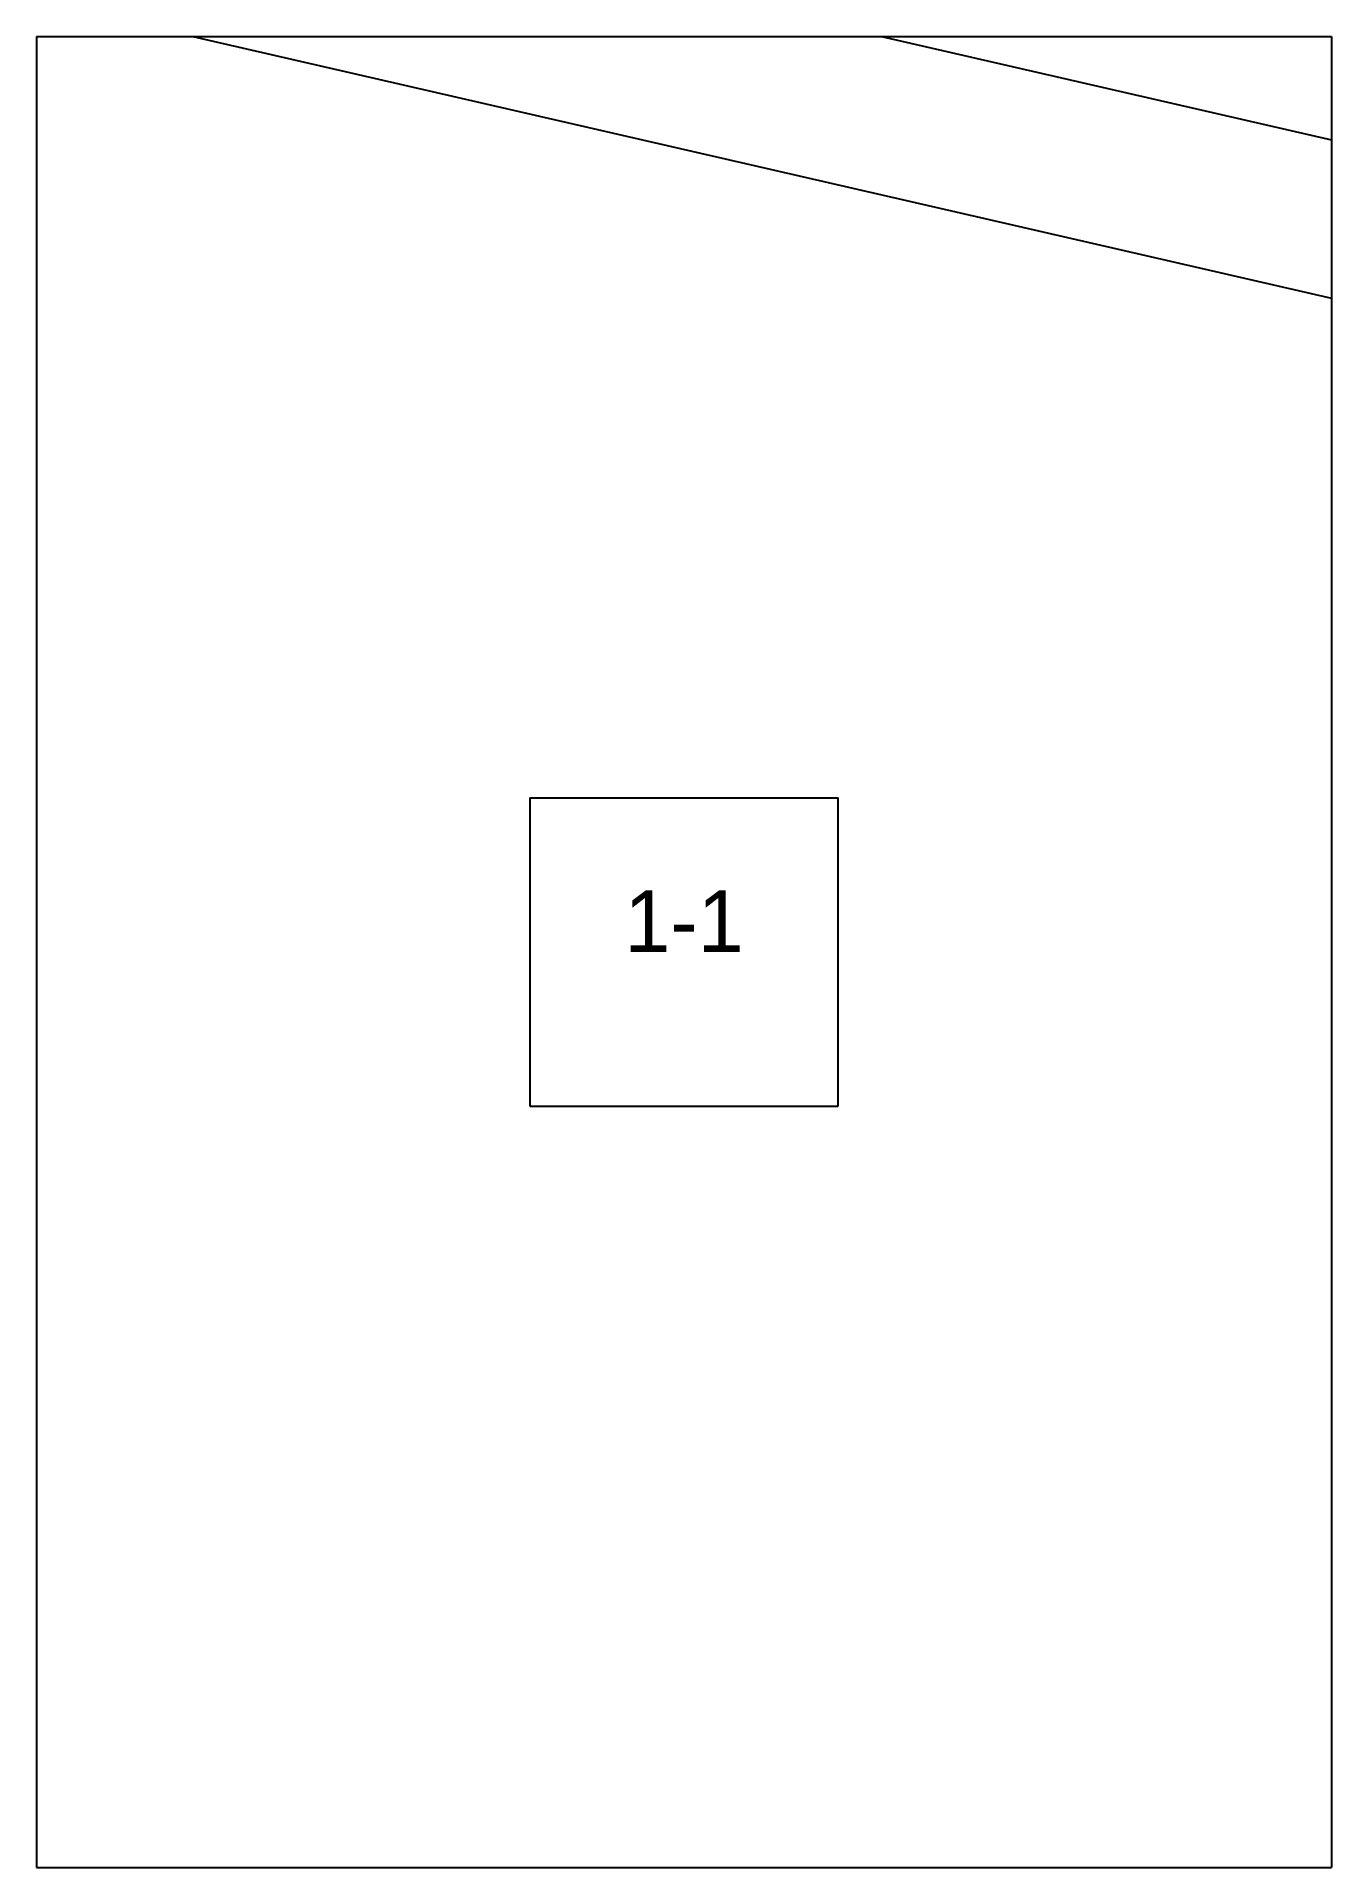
# Paper-space layout 'Plan 1-1' of a CAD drawing. Header units: metres, sheet in millimetres. Extents: x 0 to 210, y 0 to 297.
# The model-space entities are those that its viewports show. They can reach past a viewport. Long polylines and large blocks are cut down to what shows.
import ezdxf
from ezdxf.enums import TextEntityAlignment as Align

# ---------------------------------------------------------------- set-up
doc = ezdxf.new("R2010")
doc.units = ezdxf.units.M
for name, color, linetype in [('default', 7, 'Continuous'), ('TEXTLAYER', 7, 'Continuous'), ('VIEWPORTS', 7, 'Continuous')]:
    doc.layers.add(name, color=color, linetype=linetype)

msp = doc.modelspace()

# ---------------------------------------------------------------- linework, layer by layer
at = {"color": 9}
for p, q in [((0, 0), (210, 0)), ((0, 0), (0, -297)), ((210, 0), (210, -297)), ((210, 0), (420, 0)), ((210, 0), (210, -297)), ((80, -123.5), (130, -123.5)), ((80, -123.5), (80, -173.5)), ((130, -173.5), (130, -123.5)), ((80, -173.5), (130, -173.5)), ((0, -297), (210, -297)), ((0, -297), (210, -297)), ((0, -297), (0, -594)), ((210, -297), (420, -297)), ((210, -297), (210, -594)), ((210, -297), (420, -297)), ((210, -297), (210, -594))]:
    msp.add_line(p, q, dxfattribs=at)
at = {"layer": 'default', "color": 7, "linetype": 'Continuous'}
for p, q in [((25.35, 0), (278.7, -58.2)), ((137.01, 0), (300.56, -37.58))]:
    msp.add_line(p, q, dxfattribs=at)

# ---------------------------------------------------------------- texts
at = {"layer": 'TEXTLAYER', "color": 1}
msp.add_text('1-1', height=10, dxfattribs=at).set_placement((105, -148.5), align=Align.CENTER)

psp = doc.layouts.new('Plan 1-1')

# ---------------------------------------------------------------- viewports
at = {"layer": 'VIEWPORTS'}
psp.add_viewport(center=(105, 148.5), size=(210, 297), view_center_point=(105, -148.5), view_height=297, dxfattribs=at)

doc.saveas('drawing.dxf')
